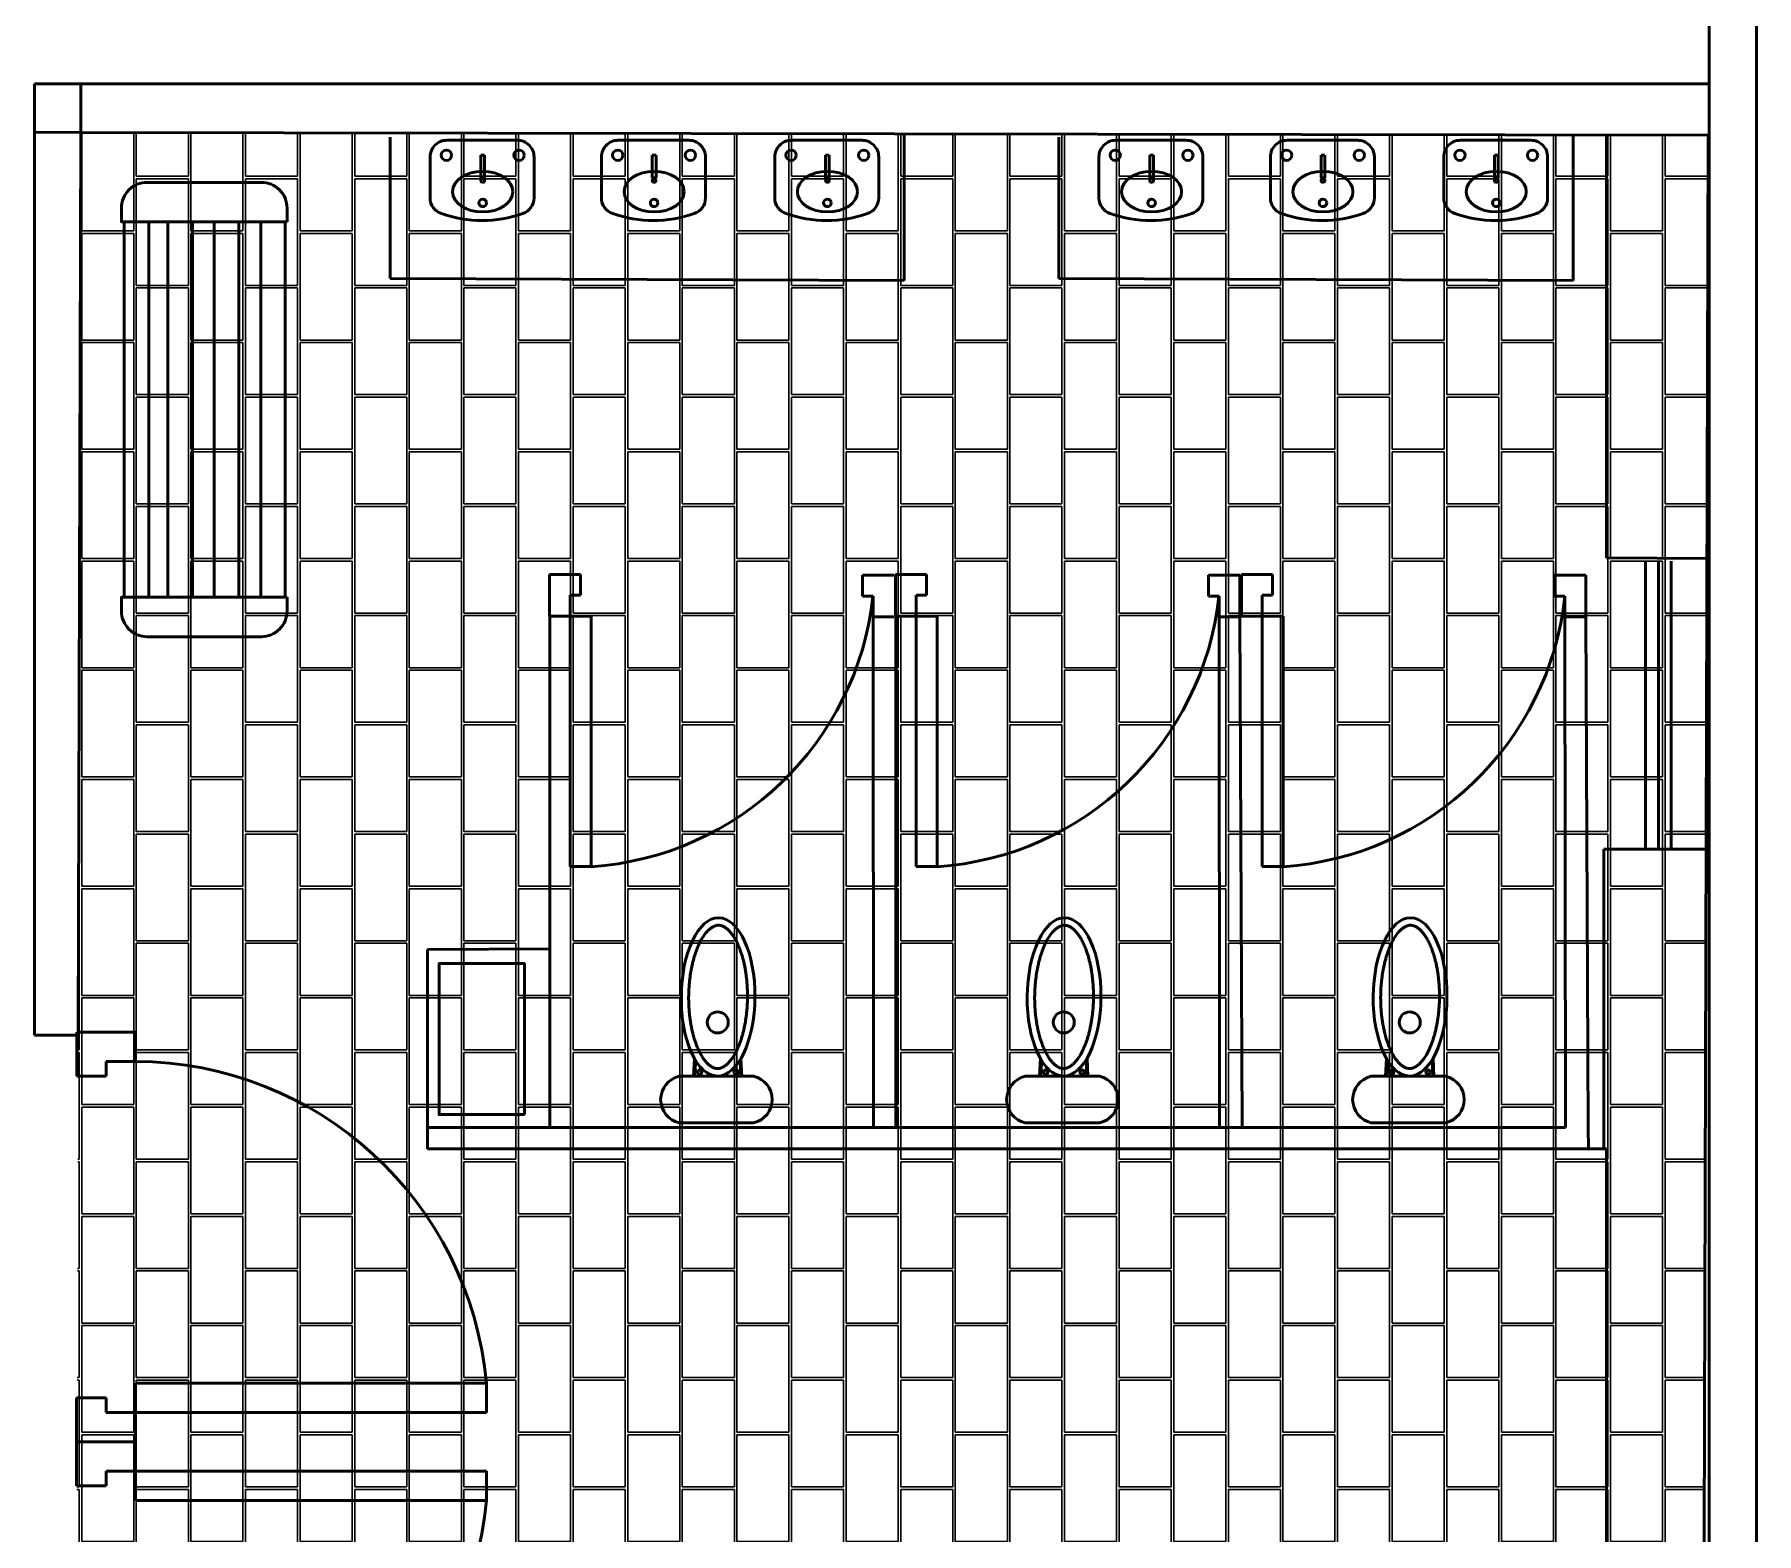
# Model space of a CAD drawing. Header units: feet. Extents: x 9 to 183943, y 42 to 62180.
# Drawn here: x 14552.2 to 14770, y 40736.2 to 40925.8 of the extents above; entities that cross this region are included whole.
import ezdxf

# ---------------------------------------------------------------- set-up
doc = ezdxf.new("R2010")
doc.units = ezdxf.units.FT
doc.header["$LTSCALE"] = 2.5
doc.header["$MEASUREMENT"] = 0
doc.layers.add('1', color=7, linetype='Continuous', lineweight=50)
doc.layers.add('3', color=7, linetype='Continuous', lineweight=30)

msp = doc.modelspace()

# ---------------------------------------------------------------- hatches: boundary and pattern name
at = {"layer": '3', "transparency": 33554500}
h = msp.add_hatch(dxfattribs=at)
h.set_pattern_fill('AR-B816C', color=18, scale=0.863182, angle=90)
h.set_pattern_definition([(90, (157811.894, 1408.6144), (-6.90545773, 6.90545773), [13.4872221, -0.3236933]), (90, (157811.5706, 1401.709), (-6.90545773, 6.90545773), [13.4872221, -0.3236933]), (180, (157811.894, 1408.6144), (-6.90545773, -6.90545773), [-7.22915106, 6.5817644]), (180, (157811.894, 1408.291), (-6.90545773, -6.90545773), [-7.22915106, 6.5817644])])
h.paths.add_polyline_path([(14762.99, 40602.96), (14557.17, 40603.3), (14558.07, 40913.36), (14763.9, 40913.01)])

# ---------------------------------------------------------------- linework, layer by layer
at = {"layer": '1'}
for p, q in [((14770, 41140.33), (14770, 40555.56)), ((14770, 41140.33), (14770, 40487)), ((14764, 41139.05), (14764, 40556.82)), ((14764, 40919.5), (14552.2, 40919.5)), ((14552.2, 40891.93), (14552.2, 40919.5)), ((14558.07, 40913.36), (14558.07, 40919.5)), ((14558.07, 40913.36), (14552.2, 40913.4)), ((14597.18, 40894.88), (14597.18, 40912.78)), ((14662.21, 40913.03), (14662.21, 40894.64)), ((14681.77, 40894.88), (14681.77, 40912.78)), ((14746.8, 40913.03), (14746.8, 40894.64)), ((14751.04, 40859.58), (14751.04, 40913.01)), ((14609.13, 40910.48), (14608.66, 40910.48)), ((14608.66, 40910.48), (14608.66, 40907.63)), ((14609.13, 40907.63), (14609.13, 40910.48)), ((14630.81, 40910.48), (14630.33, 40910.48)), ((14630.33, 40910.48), (14630.33, 40907.63)), ((14630.81, 40907.63), (14630.81, 40910.48)), ((14652.73, 40910.48), (14652.25, 40910.48)), ((14652.25, 40910.48), (14652.25, 40907.63)), ((14652.73, 40907.63), (14652.73, 40910.48)), ((14693.72, 40910.48), (14693.25, 40910.48)), ((14693.25, 40910.48), (14693.25, 40907.63)), ((14693.72, 40907.63), (14693.72, 40910.48)), ((14715.4, 40910.48), (14714.92, 40910.48)), ((14714.92, 40910.48), (14714.92, 40907.63)), ((14715.4, 40907.63), (14715.4, 40910.48)), ((14737.32, 40910.48), (14736.84, 40910.48)), ((14736.84, 40910.48), (14736.84, 40907.63)), ((14737.32, 40907.63), (14737.32, 40910.48)), ((14608.66, 40907.63), (14609.13, 40907.63)), ((14630.33, 40907.63), (14630.81, 40907.63)), ((14652.25, 40907.63), (14652.73, 40907.63)), ((14693.25, 40907.63), (14693.72, 40907.63)), ((14714.92, 40907.63), (14715.4, 40907.63)), ((14736.84, 40907.63), (14737.32, 40907.63)), ((14662.21, 40894.64), (14597.18, 40894.88)), ((14746.8, 40894.64), (14681.77, 40894.88)), ((14552.2, 40891.93), (14552.2, 40799.23)), ((14751.04, 40859.58), (14763.74, 40859.5)), ((14617.32, 40852.21), (14617.32, 40857.49)), ((14617.32, 40857.49), (14621.28, 40857.49)), ((14621.28, 40857.49), (14621.28, 40854.85)), ((14660.9, 40857.39), (14656.94, 40857.39)), ((14656.94, 40857.39), (14656.94, 40854.75)), ((14661.08, 40852.21), (14661.08, 40857.49)), ((14661.08, 40857.49), (14665.04, 40857.49)), ((14665.04, 40857.49), (14665.04, 40854.85)), ((14704.66, 40857.39), (14700.7, 40857.39)), ((14700.7, 40857.39), (14700.7, 40854.75)), ((14704.66, 40852.11), (14704.66, 40857.39)), ((14704.84, 40852.21), (14704.84, 40857.49)), ((14704.84, 40857.49), (14708.8, 40857.49)), ((14708.8, 40857.49), (14708.8, 40854.85)), ((14748.41, 40857.39), (14744.45, 40857.39)), ((14744.45, 40857.39), (14744.45, 40854.75)), ((14748.41, 40852.11), (14748.41, 40857.39)), ((14755.95, 40822.75), (14755.95, 40859.15)), ((14757.58, 40822.75), (14757.58, 40859.15)), ((14759.2, 40822.75), (14759.2, 40859.15)), ((14621.28, 40854.85), (14619.96, 40854.85)), ((14619.96, 40854.85), (14619.96, 40852.21)), ((14656.94, 40854.75), (14658.26, 40854.75)), ((14658.26, 40854.75), (14658.26, 40852.11)), ((14665.04, 40854.85), (14663.72, 40854.85)), ((14663.72, 40854.85), (14663.72, 40852.21)), ((14700.7, 40854.75), (14702.02, 40854.75)), ((14702.02, 40854.75), (14702.02, 40852.11)), ((14708.8, 40854.85), (14707.48, 40854.85)), ((14707.48, 40854.85), (14707.48, 40852.21)), ((14744.45, 40854.75), (14745.77, 40854.75)), ((14745.77, 40854.75), (14745.77, 40852.11)), ((14619.96, 40852.21), (14617.32, 40852.21)), ((14617.39, 40852.21), (14617.39, 40787.54)), ((14619.96, 40820.53), (14619.96, 40852.21)), ((14619.96, 40852.21), (14622.6, 40852.21)), ((14622.6, 40852.21), (14622.6, 40820.53)), ((14658.3, 40787.54), (14658.26, 40852.11)), ((14658.26, 40852.11), (14658.26, 40852.11)), ((14658.26, 40852.11), (14660.9, 40852.11)), ((14663.72, 40852.21), (14661.08, 40852.21)), ((14661.15, 40852.21), (14661.15, 40787.54)), ((14663.72, 40820.53), (14663.72, 40852.21)), ((14663.72, 40852.21), (14666.36, 40852.21)), ((14666.36, 40852.21), (14666.36, 40820.53)), ((14702.06, 40787.54), (14702.02, 40852.11)), ((14702.02, 40852.11), (14702.02, 40852.11)), ((14702.02, 40852.11), (14704.66, 40852.11)), ((14704.66, 40852.11), (14704.95, 40787.54)), ((14707.48, 40852.21), (14704.84, 40852.21)), ((14707.48, 40820.53), (14707.48, 40852.21)), ((14707.48, 40852.21), (14710.12, 40852.21)), ((14710.12, 40852.21), (14710.12, 40820.53)), ((14745.82, 40787.54), (14745.77, 40852.11)), ((14745.77, 40852.11), (14745.77, 40852.11)), ((14745.77, 40852.11), (14748.41, 40852.11)), ((14748.41, 40852.11), (14748.71, 40787.54)), ((14763.63, 40822.75), (14750.7, 40822.75)), ((14750.7, 40822.75), (14750.7, 40784.86)), ((14622.6, 40820.53), (14619.96, 40820.53)), ((14666.36, 40820.53), (14663.72, 40820.53)), ((14710.12, 40820.53), (14707.48, 40820.53)), ((14617.39, 40810.15), (14601.93, 40810.07)), ((14601.93, 40810.07), (14601.93, 40787.54)), ((14552.2, 40799.23), (14557.42, 40799.22)), ((14564.97, 40799.59), (14557.57, 40799.59)), ((14557.57, 40799.59), (14557.57, 40794.04)), ((14564.97, 40795.89), (14564.97, 40799.59)), ((14635.56, 40794.02), (14635.69, 40796.26)), ((14641.65, 40794), (14641.56, 40796.26)), ((14679.32, 40794.02), (14679.45, 40796.26)), ((14685.41, 40794), (14685.32, 40796.26)), ((14723.08, 40794.02), (14723.21, 40796.26)), ((14729.17, 40794), (14729.08, 40796.26)), ((14557.57, 40794.04), (14561.27, 40794.04)), ((14561.27, 40794.04), (14561.27, 40795.89)), ((14561.27, 40795.89), (14564.97, 40795.89)), ((14564.97, 40795.89), (14564.97, 40795.89)), ((14635.68, 40794.02), (14635.85, 40796.02)), ((14641.54, 40794), (14641.45, 40796.02)), ((14679.44, 40794.02), (14679.61, 40796.02)), ((14685.29, 40794), (14685.2, 40796.02)), ((14723.2, 40794.02), (14723.37, 40796.02)), ((14729.05, 40794), (14728.96, 40796.02)), ((14601.93, 40787.54), (14659.73, 40787.54)), ((14601.93, 40784.86), (14601.93, 40787.54)), ((14704.9, 40787.54), (14659.73, 40787.54)), ((14704.9, 40787.54), (14745.82, 40787.54)), ((14748.73, 40784.86), (14748.71, 40787.54)), ((14659.76, 40784.86), (14601.93, 40784.86)), ((14704.97, 40784.86), (14659.76, 40784.86)), ((14704.97, 40784.86), (14748.73, 40784.86)), ((14748.73, 40784.86), (14751.04, 40784.86)), ((14751.04, 40747.88), (14751.04, 40784.86)), ((14564.97, 40755.2), (14609.36, 40755.2)), ((14564.97, 40751.5), (14564.97, 40755.2)), ((14609.36, 40755.2), (14609.36, 40751.5)), ((14557.53, 40747.61), (14557.53, 40753.35)), ((14557.53, 40753.35), (14561.27, 40753.35)), ((14561.27, 40753.35), (14561.27, 40751.5)), ((14561.27, 40751.5), (14564.97, 40751.5)), ((14609.36, 40751.5), (14564.97, 40751.5)), ((14564.97, 40751.5), (14564.97, 40747.8)), ((14751.04, 40748.4), (14751.04, 40711.43)), ((14557.53, 40747.97), (14557.53, 40742.25)), ((14564.97, 40747.8), (14557.53, 40747.8)), ((14564.97, 40747.8), (14557.53, 40747.8)), ((14564.97, 40744.1), (14564.97, 40747.8)), ((14561.27, 40742.25), (14561.27, 40744.1)), ((14561.27, 40744.1), (14564.97, 40744.1)), ((14609.36, 40744.1), (14564.97, 40744.1)), ((14564.97, 40744.1), (14564.97, 40740.4)), ((14609.36, 40740.4), (14609.36, 40744.1)), ((14557.53, 40742.25), (14561.27, 40742.25)), ((14564.97, 40740.4), (14609.36, 40740.4))]:
    msp.add_line(p, q, dxfattribs=at)
msp.add_lwpolyline([(14557.44, 40701.56), (14557.17, 40603.3), (14762.99, 40602.96), (14763.9, 40913.01), (14558.07, 40913.36), (14557.74, 40799.59)], dxfattribs=at)
for points in [[(14604.35, 40912.38), (14613.28, 40912.38, -0.414214), (14615.39, 40910.27), (14615.39, 40905.1, -0.320465), (14613.96, 40903.1, -0.166667), (14603.67, 40903.1, -0.320465), (14602.24, 40905.1), (14602.24, 40910.27, -0.414214)], [(14626.03, 40912.38), (14634.95, 40912.38, -0.414214), (14637.07, 40910.27), (14637.07, 40905.1, -0.320465), (14635.64, 40903.1, -0.166667), (14625.34, 40903.1, -0.320465), (14623.91, 40905.1), (14623.91, 40910.27, -0.414214)], [(14647.95, 40912.38), (14656.87, 40912.38, -0.414214), (14658.98, 40910.27), (14658.98, 40905.1, -0.320465), (14657.56, 40903.1, -0.166667), (14647.26, 40903.1, -0.320465), (14645.83, 40905.1), (14645.83, 40910.27, -0.414214)], [(14688.94, 40912.38), (14697.87, 40912.38, -0.414214), (14699.98, 40910.27), (14699.98, 40905.1, -0.320465), (14698.56, 40903.1, -0.166667), (14688.26, 40903.1, -0.320465), (14686.83, 40905.1), (14686.83, 40910.27, -0.414214)], [(14710.62, 40912.38), (14719.55, 40912.38, -0.414214), (14721.66, 40910.27), (14721.66, 40905.1, -0.320465), (14720.23, 40903.1, -0.166667), (14709.93, 40903.1, -0.320465), (14708.51, 40905.1), (14708.51, 40910.27, -0.414214)], [(14732.54, 40912.38), (14741.46, 40912.38, -0.414214), (14743.58, 40910.27), (14743.58, 40905.1, -0.320465), (14742.15, 40903.1, -0.166667), (14731.85, 40903.1, -0.320465), (14730.43, 40905.1), (14730.43, 40910.27, -0.414214)], [(14584.15, 40902.08), (14584.15, 40903.81, 0.414214), (14580.9, 40907.06), (14566.45, 40907.06, 0.414214), (14563.2, 40903.81), (14563.2, 40902.08)], [(14584.15, 40854.59), (14584.15, 40852.86, -0.414214), (14580.9, 40849.61), (14566.45, 40849.61, -0.414214), (14563.2, 40852.86), (14563.2, 40854.59)]]:
    msp.add_lwpolyline(points, format="xyb", close=True, dxfattribs=at)
for points in [[(14566.67, 40902.08), (14566.67, 40854.59), (14563.56, 40854.59), (14563.56, 40902.08)], [(14572.19, 40902.08), (14572.19, 40854.59), (14569.08, 40854.59), (14569.08, 40902.08)], [(14578.06, 40902.08), (14578.06, 40854.59), (14574.95, 40854.59), (14574.95, 40902.08)], [(14583.93, 40902.08), (14583.93, 40854.59), (14580.82, 40854.59), (14580.82, 40902.08)], [(14614.17, 40789.18), (14614.17, 40808.27), (14603.37, 40808.27), (14603.37, 40789.18)]]:
    msp.add_lwpolyline(points, close=True, dxfattribs=at)
for points in [[(14643.16, 40794.02), (14633.75, 40794.02, 0.8), (14633.75, 40788.14), (14643.16, 40788.14, 0.8), (14643.16, 40794.02)], [(14686.92, 40794.02), (14677.51, 40794.02, 0.8), (14677.51, 40788.14), (14686.92, 40788.14, 0.8), (14686.92, 40794.02)], [(14730.68, 40794.02), (14721.27, 40794.02, 0.8), (14721.27, 40788.14), (14730.68, 40788.14, 0.8), (14730.68, 40794.02)]]:
    msp.add_lwpolyline(points, format="xyb", dxfattribs=at)
for centre, radius in [((14604.3, 40910.48), 0.653), ((14613.49, 40910.48), 0.653), ((14625.97, 40910.48), 0.653), ((14635.16, 40910.48), 0.653), ((14647.89, 40910.48), 0.653), ((14657.08, 40910.48), 0.653), ((14688.89, 40910.48), 0.653), ((14698.08, 40910.48), 0.653), ((14710.57, 40910.48), 0.653), ((14719.76, 40910.48), 0.653), ((14732.49, 40910.48), 0.653), ((14741.67, 40910.48), 0.653), ((14608.89, 40907.31), 0.238), ((14630.57, 40907.31), 0.238), ((14652.49, 40907.31), 0.238), ((14693.49, 40907.31), 0.238), ((14715.16, 40907.31), 0.238), ((14737.08, 40907.31), 0.238), ((14608.89, 40904.46), 0.475), ((14630.57, 40904.46), 0.475), ((14652.49, 40904.46), 0.475), ((14693.49, 40904.46), 0.475), ((14715.16, 40904.46), 0.475), ((14737.08, 40904.46), 0.475), ((14638.62, 40800.84), 1.33), ((14682.38, 40800.84), 1.33), ((14726.14, 40800.84), 1.33), ((14636.35, 40794.56), 0.27), ((14640.94, 40794.56), 0.27), ((14680.1, 40794.56), 0.27), ((14684.7, 40794.56), 0.27), ((14723.86, 40794.56), 0.27), ((14728.45, 40794.56), 0.27)]:
    msp.add_circle(centre, radius, dxfattribs=at)
for centre, radius, start, end in [((14620.06, 40858.85), 38.41, 273.7844, 353.8727), ((14663.82, 40858.85), 38.41, 273.7844, 353.8727), ((14707.58, 40858.85), 38.41, 273.7844, 353.8727), ((14564.85, 40751.21), 44.69, 5.1254, 89.8537), ((14564.85, 40744.39), 44.69, 270.1463, 354.8746)]:
    msp.add_arc(centre, radius, start, end, dxfattribs=at)
at = {"layer": '1', "extrusion": (0, 0, -1)}
for centre, major_axis, ratio in [((14608.89, 40905.88), (3.8, 0), 0.675676), ((14630.57, 40905.88), (3.8, 0), 0.675676), ((14652.49, 40905.88), (3.8, 0), 0.675676), ((14693.49, 40905.88), (3.8, 0), 0.675676), ((14715.16, 40905.88), (3.8, 0), 0.675676), ((14737.08, 40905.88), (3.8, 0), 0.675676), ((14638.66, 40804.06), (0.08, 10.01), 0.466124), ((14682.42, 40804.06), (0.08, 10.01), 0.466124), ((14726.18, 40804.06), (0.08, 10.01), 0.466124)]:
    msp.add_ellipse(centre, major_axis=major_axis, ratio=ratio, dxfattribs=at)
at = {"layer": '1'}
for points in [[(14638.73, 40813.12), (14638.76, 40813.12), (14638.79, 40813.12), (14638.84, 40813.12), (14638.87, 40813.11), (14638.92, 40813.11), (14638.95, 40813.1), (14639, 40813.09), (14639.03, 40813.08), (14639.09, 40813.07), (14639.12, 40813.06), (14639.17, 40813.04), (14639.2, 40813.03), (14639.26, 40813.01), (14639.29, 40812.99), (14639.35, 40812.96), (14639.38, 40812.95), (14639.44, 40812.92), (14639.47, 40812.9), (14639.54, 40812.86), (14639.57, 40812.84), (14639.63, 40812.79), (14639.67, 40812.77), (14639.73, 40812.72), (14639.76, 40812.69), (14639.83, 40812.64), (14639.86, 40812.61), (14639.93, 40812.55), (14639.97, 40812.52), (14640.03, 40812.45), (14640.07, 40812.41), (14640.13, 40812.34), (14640.17, 40812.3), (14640.25, 40812.21), (14640.3, 40812.15), (14640.39, 40812.03), (14640.44, 40811.97), (14640.53, 40811.83), (14640.58, 40811.77), (14640.67, 40811.62), (14640.72, 40811.55), (14640.81, 40811.39), (14640.86, 40811.31), (14640.95, 40811.15), (14640.99, 40811.06), (14641.08, 40810.89), (14641.12, 40810.8), (14641.2, 40810.62), (14641.24, 40810.52), (14641.32, 40810.33), (14641.36, 40810.23), (14641.44, 40810.03), (14641.48, 40809.93), (14641.56, 40809.68), (14641.61, 40809.53), (14641.71, 40809.23), (14641.75, 40809.08), (14641.84, 40808.76), (14641.88, 40808.6), (14641.95, 40808.27), (14641.99, 40808.11), (14642.06, 40807.77), (14642.09, 40807.6), (14642.15, 40807.25), (14642.17, 40807.08), (14642.22, 40806.73), (14642.25, 40806.55), (14642.28, 40806.19), (14642.3, 40806), (14642.33, 40805.64), (14642.34, 40805.45), (14642.36, 40805.08), (14642.37, 40804.9), (14642.38, 40804.53), (14642.38, 40804.34), (14642.38, 40803.97), (14642.38, 40803.78), (14642.37, 40803.41), (14642.36, 40803.22), (14642.34, 40802.85), (14642.33, 40802.67), (14642.3, 40802.3), (14642.28, 40802.12), (14642.24, 40801.76), (14642.21, 40801.58), (14642.16, 40801.22), (14642.14, 40801.04), (14642.08, 40800.7), (14642.04, 40800.52), (14641.97, 40800.18), (14641.94, 40800.01), (14641.86, 40799.68), (14641.82, 40799.52), (14641.73, 40799.2), (14641.69, 40799.05), (14641.59, 40798.74), (14641.54, 40798.59), (14641.44, 40798.3), (14641.39, 40798.16), (14641.28, 40797.88), (14641.22, 40797.75), (14641.11, 40797.49), (14641.05, 40797.36), (14640.93, 40797.12), (14640.87, 40797), (14640.75, 40796.79), (14640.7, 40796.7), (14640.59, 40796.53), (14640.54, 40796.44), (14640.43, 40796.28), (14640.38, 40796.21), (14640.27, 40796.06), (14640.21, 40795.99), (14640.1, 40795.86), (14640.04, 40795.8), (14639.94, 40795.69), (14639.9, 40795.65), (14639.81, 40795.56), (14639.77, 40795.52), (14639.68, 40795.45), (14639.63, 40795.41), (14639.55, 40795.35), (14639.5, 40795.32), (14639.42, 40795.26), (14639.38, 40795.24), (14639.3, 40795.19), (14639.27, 40795.18), (14639.2, 40795.14), (14639.17, 40795.13), (14639.1, 40795.1), (14639.07, 40795.09), (14639.01, 40795.07), (14638.98, 40795.06), (14638.91, 40795.04), (14638.88, 40795.03), (14638.82, 40795.02), (14638.79, 40795.01), (14638.73, 40795.01), (14638.7, 40795), (14638.65, 40795), (14638.62, 40795), (14638.56, 40795), (14638.53, 40795), (14638.47, 40795.01), (14638.44, 40795.01), (14638.38, 40795.02), (14638.35, 40795.02), (14638.29, 40795.04), (14638.26, 40795.04), (14638.2, 40795.06), (14638.17, 40795.07), (14638.11, 40795.1), (14638.07, 40795.11), (14638.01, 40795.14), (14637.98, 40795.15), (14637.91, 40795.19), (14637.88, 40795.21), (14637.81, 40795.25), (14637.77, 40795.27), (14637.7, 40795.32), (14637.67, 40795.34), (14637.6, 40795.4), (14637.56, 40795.42), (14637.49, 40795.48), (14637.45, 40795.52), (14637.38, 40795.58), (14637.34, 40795.62), (14637.27, 40795.69), (14637.23, 40795.73), (14637.16, 40795.81), (14637.12, 40795.85), (14637.05, 40795.94), (14637.01, 40795.99), (14636.94, 40796.08), (14636.9, 40796.13), (14636.81, 40796.25), (14636.76, 40796.32), (14636.66, 40796.48), (14636.62, 40796.55), (14636.52, 40796.72), (14636.47, 40796.8), (14636.37, 40796.98), (14636.33, 40797.07), (14636.23, 40797.26), (14636.19, 40797.35), (14636.1, 40797.55), (14636.06, 40797.65), (14635.97, 40797.86), (14635.93, 40797.97), (14635.85, 40798.19), (14635.81, 40798.3), (14635.73, 40798.53), (14635.69, 40798.64), (14635.62, 40798.88), (14635.59, 40799), (14635.52, 40799.24), (14635.49, 40799.37), (14635.41, 40799.66), (14635.37, 40799.84), (14635.3, 40800.19), (14635.26, 40800.38), (14635.2, 40800.74), (14635.17, 40800.93), (14635.11, 40801.31), (14635.09, 40801.5), (14635.04, 40801.88), (14635.03, 40802.08), (14634.99, 40802.47), (14634.98, 40802.66), (14634.96, 40803.06), (14634.95, 40803.26), (14634.94, 40803.65), (14634.94, 40803.85), (14634.94, 40804.25), (14634.95, 40804.45), (14634.96, 40804.85), (14634.97, 40805.04), (14635, 40805.44), (14635.01, 40805.64), (14635.05, 40806.03), (14635.07, 40806.22), (14635.12, 40806.61), (14635.14, 40806.8), (14635.2, 40807.17), (14635.24, 40807.36), (14635.3, 40807.73), (14635.34, 40807.91), (14635.42, 40808.26), (14635.46, 40808.44), (14635.55, 40808.78), (14635.6, 40808.95), (14635.7, 40809.28), (14635.75, 40809.44), (14635.86, 40809.76), (14635.91, 40809.91), (14636.03, 40810.21), (14636.09, 40810.35), (14636.21, 40810.63), (14636.28, 40810.77), (14636.39, 40811), (14636.45, 40811.1), (14636.55, 40811.3), (14636.61, 40811.4), (14636.72, 40811.58), (14636.78, 40811.67), (14636.89, 40811.83), (14636.95, 40811.91), (14637.06, 40812.07), (14637.12, 40812.14), (14637.22, 40812.26), (14637.27, 40812.31), (14637.37, 40812.41), (14637.41, 40812.46), (14637.51, 40812.55), (14637.55, 40812.59), (14637.64, 40812.67), (14637.69, 40812.71), (14637.78, 40812.78), (14637.82, 40812.81), (14637.9, 40812.86), (14637.94, 40812.88), (14638.01, 40812.92), (14638.05, 40812.94), (14638.12, 40812.98), (14638.15, 40812.99), (14638.22, 40813.02), (14638.25, 40813.03), (14638.32, 40813.06), (14638.35, 40813.07), (14638.41, 40813.08), (14638.44, 40813.09), (14638.51, 40813.1), (14638.54, 40813.11), (14638.6, 40813.12), (14638.63, 40813.12), (14638.68, 40813.12), (14638.71, 40813.12), (14638.73, 40813.12)], [(14682.49, 40813.12), (14682.52, 40813.12), (14682.55, 40813.12), (14682.6, 40813.12), (14682.63, 40813.11), (14682.68, 40813.11), (14682.71, 40813.1), (14682.76, 40813.09), (14682.79, 40813.08), (14682.85, 40813.07), (14682.88, 40813.06), (14682.93, 40813.04), (14682.96, 40813.03), (14683.02, 40813.01), (14683.05, 40812.99), (14683.11, 40812.96), (14683.14, 40812.95), (14683.2, 40812.92), (14683.23, 40812.9), (14683.3, 40812.86), (14683.33, 40812.84), (14683.39, 40812.79), (14683.43, 40812.77), (14683.49, 40812.72), (14683.52, 40812.69), (14683.59, 40812.64), (14683.62, 40812.61), (14683.69, 40812.55), (14683.72, 40812.52), (14683.79, 40812.45), (14683.83, 40812.41), (14683.89, 40812.34), (14683.93, 40812.3), (14684.01, 40812.21), (14684.06, 40812.15), (14684.15, 40812.03), (14684.2, 40811.97), (14684.29, 40811.83), (14684.34, 40811.77), (14684.43, 40811.62), (14684.48, 40811.55), (14684.57, 40811.39), (14684.62, 40811.31), (14684.7, 40811.15), (14684.75, 40811.06), (14684.83, 40810.89), (14684.88, 40810.8), (14684.96, 40810.62), (14685, 40810.52), (14685.08, 40810.33), (14685.12, 40810.23), (14685.2, 40810.03), (14685.24, 40809.93), (14685.32, 40809.68), (14685.37, 40809.53), (14685.47, 40809.23), (14685.51, 40809.08), (14685.59, 40808.76), (14685.64, 40808.6), (14685.71, 40808.27), (14685.75, 40808.11), (14685.82, 40807.77), (14685.85, 40807.6), (14685.91, 40807.25), (14685.93, 40807.08), (14685.98, 40806.73), (14686, 40806.55), (14686.04, 40806.19), (14686.06, 40806), (14686.09, 40805.64), (14686.1, 40805.45), (14686.12, 40805.08), (14686.13, 40804.9), (14686.14, 40804.53), (14686.14, 40804.34), (14686.14, 40803.97), (14686.14, 40803.78), (14686.13, 40803.41), (14686.12, 40803.22), (14686.1, 40802.85), (14686.09, 40802.67), (14686.05, 40802.3), (14686.04, 40802.12), (14686, 40801.76), (14685.97, 40801.58), (14685.92, 40801.22), (14685.89, 40801.04), (14685.83, 40800.7), (14685.8, 40800.52), (14685.73, 40800.18), (14685.7, 40800.01), (14685.62, 40799.68), (14685.58, 40799.52), (14685.49, 40799.2), (14685.45, 40799.05), (14685.35, 40798.74), (14685.3, 40798.59), (14685.2, 40798.3), (14685.15, 40798.16), (14685.04, 40797.88), (14684.98, 40797.75), (14684.87, 40797.49), (14684.81, 40797.36), (14684.69, 40797.12), (14684.63, 40797), (14684.51, 40796.79), (14684.46, 40796.7), (14684.35, 40796.53), (14684.3, 40796.44), (14684.19, 40796.28), (14684.13, 40796.21), (14684.02, 40796.06), (14683.97, 40795.99), (14683.86, 40795.86), (14683.8, 40795.8), (14683.7, 40795.69), (14683.66, 40795.65), (14683.57, 40795.56), (14683.52, 40795.52), (14683.44, 40795.45), (14683.39, 40795.41), (14683.31, 40795.35), (14683.26, 40795.32), (14683.18, 40795.26), (14683.14, 40795.24), (14683.06, 40795.19), (14683.03, 40795.18), (14682.96, 40795.14), (14682.93, 40795.13), (14682.86, 40795.1), (14682.83, 40795.09), (14682.77, 40795.07), (14682.74, 40795.06), (14682.67, 40795.04), (14682.64, 40795.03), (14682.58, 40795.02), (14682.55, 40795.01), (14682.49, 40795.01), (14682.46, 40795), (14682.41, 40795), (14682.38, 40795), (14682.32, 40795), (14682.29, 40795), (14682.23, 40795.01), (14682.2, 40795.01), (14682.14, 40795.02), (14682.11, 40795.02), (14682.05, 40795.04), (14682.02, 40795.04), (14681.96, 40795.06), (14681.93, 40795.07), (14681.87, 40795.1), (14681.83, 40795.11), (14681.77, 40795.14), (14681.74, 40795.15), (14681.67, 40795.19), (14681.64, 40795.21), (14681.57, 40795.25), (14681.53, 40795.27), (14681.46, 40795.32), (14681.43, 40795.34), (14681.36, 40795.4), (14681.32, 40795.42), (14681.25, 40795.48), (14681.21, 40795.52), (14681.14, 40795.58), (14681.1, 40795.62), (14681.03, 40795.69), (14680.99, 40795.73), (14680.92, 40795.81), (14680.88, 40795.85), (14680.81, 40795.94), (14680.77, 40795.99), (14680.7, 40796.08), (14680.66, 40796.13), (14680.57, 40796.25), (14680.52, 40796.32), (14680.42, 40796.48), (14680.37, 40796.55), (14680.28, 40796.72), (14680.23, 40796.8), (14680.13, 40796.98), (14680.09, 40797.07), (14679.99, 40797.26), (14679.95, 40797.35), (14679.86, 40797.55), (14679.82, 40797.65), (14679.73, 40797.86), (14679.69, 40797.97), (14679.61, 40798.19), (14679.57, 40798.3), (14679.49, 40798.53), (14679.45, 40798.64), (14679.38, 40798.88), (14679.35, 40799), (14679.28, 40799.24), (14679.25, 40799.37), (14679.17, 40799.66), (14679.13, 40799.84), (14679.06, 40800.19), (14679.02, 40800.38), (14678.96, 40800.74), (14678.93, 40800.93), (14678.87, 40801.31), (14678.85, 40801.5), (14678.8, 40801.88), (14678.78, 40802.08), (14678.75, 40802.47), (14678.74, 40802.66), (14678.72, 40803.06), (14678.71, 40803.26), (14678.7, 40803.65), (14678.7, 40803.85), (14678.7, 40804.25), (14678.71, 40804.45), (14678.72, 40804.85), (14678.73, 40805.04), (14678.76, 40805.44), (14678.77, 40805.64), (14678.81, 40806.03), (14678.83, 40806.22), (14678.88, 40806.61), (14678.9, 40806.8), (14678.96, 40807.17), (14678.99, 40807.36), (14679.06, 40807.73), (14679.1, 40807.91), (14679.18, 40808.26), (14679.22, 40808.44), (14679.31, 40808.78), (14679.36, 40808.95), (14679.46, 40809.28), (14679.51, 40809.44), (14679.62, 40809.76), (14679.67, 40809.91), (14679.79, 40810.21), (14679.85, 40810.35), (14679.97, 40810.63), (14680.03, 40810.77), (14680.15, 40811), (14680.2, 40811.1), (14680.31, 40811.3), (14680.37, 40811.4), (14680.48, 40811.58), (14680.54, 40811.67), (14680.65, 40811.83), (14680.71, 40811.91), (14680.82, 40812.07), (14680.88, 40812.14), (14680.98, 40812.26), (14681.03, 40812.31), (14681.12, 40812.41), (14681.17, 40812.46), (14681.26, 40812.55), (14681.31, 40812.59), (14681.4, 40812.67), (14681.45, 40812.71), (14681.54, 40812.78), (14681.58, 40812.81), (14681.66, 40812.86), (14681.7, 40812.88), (14681.77, 40812.92), (14681.81, 40812.94), (14681.88, 40812.98), (14681.91, 40812.99), (14681.98, 40813.02), (14682.01, 40813.03), (14682.08, 40813.06), (14682.11, 40813.07), (14682.17, 40813.08), (14682.2, 40813.09), (14682.26, 40813.1), (14682.3, 40813.11), (14682.36, 40813.12), (14682.39, 40813.12), (14682.44, 40813.12), (14682.47, 40813.12), (14682.49, 40813.12)], [(14726.25, 40813.12), (14726.28, 40813.12), (14726.3, 40813.12), (14726.36, 40813.12), (14726.39, 40813.11), (14726.44, 40813.11), (14726.47, 40813.1), (14726.52, 40813.09), (14726.55, 40813.08), (14726.61, 40813.07), (14726.63, 40813.06), (14726.69, 40813.04), (14726.72, 40813.03), (14726.78, 40813.01), (14726.81, 40812.99), (14726.87, 40812.96), (14726.9, 40812.95), (14726.96, 40812.92), (14726.99, 40812.9), (14727.06, 40812.86), (14727.09, 40812.84), (14727.15, 40812.79), (14727.18, 40812.77), (14727.25, 40812.72), (14727.28, 40812.69), (14727.35, 40812.64), (14727.38, 40812.61), (14727.45, 40812.55), (14727.48, 40812.52), (14727.55, 40812.45), (14727.59, 40812.41), (14727.65, 40812.34), (14727.69, 40812.3), (14727.77, 40812.21), (14727.82, 40812.15), (14727.91, 40812.03), (14727.96, 40811.97), (14728.05, 40811.83), (14728.1, 40811.77), (14728.19, 40811.62), (14728.24, 40811.55), (14728.33, 40811.39), (14728.37, 40811.31), (14728.46, 40811.15), (14728.51, 40811.06), (14728.59, 40810.89), (14728.64, 40810.8), (14728.72, 40810.62), (14728.76, 40810.52), (14728.84, 40810.33), (14728.88, 40810.23), (14728.96, 40810.03), (14729, 40809.93), (14729.08, 40809.68), (14729.13, 40809.53), (14729.22, 40809.23), (14729.27, 40809.08), (14729.35, 40808.76), (14729.39, 40808.6), (14729.47, 40808.27), (14729.51, 40808.11), (14729.57, 40807.77), (14729.61, 40807.6), (14729.67, 40807.25), (14729.69, 40807.08), (14729.74, 40806.73), (14729.76, 40806.55), (14729.8, 40806.19), (14729.82, 40806), (14729.85, 40805.64), (14729.86, 40805.45), (14729.88, 40805.08), (14729.89, 40804.9), (14729.9, 40804.53), (14729.9, 40804.34), (14729.9, 40803.97), (14729.9, 40803.78), (14729.89, 40803.41), (14729.88, 40803.22), (14729.86, 40802.85), (14729.84, 40802.67), (14729.81, 40802.3), (14729.8, 40802.12), (14729.75, 40801.76), (14729.73, 40801.58), (14729.68, 40801.22), (14729.65, 40801.04), (14729.59, 40800.7), (14729.56, 40800.52), (14729.49, 40800.18), (14729.46, 40800.01), (14729.38, 40799.68), (14729.34, 40799.52), (14729.25, 40799.2), (14729.2, 40799.05), (14729.11, 40798.74), (14729.06, 40798.59), (14728.96, 40798.3), (14728.91, 40798.16), (14728.8, 40797.88), (14728.74, 40797.75), (14728.63, 40797.49), (14728.57, 40797.36), (14728.45, 40797.12), (14728.39, 40797), (14728.27, 40796.79), (14728.22, 40796.7), (14728.11, 40796.53), (14728.06, 40796.44), (14727.95, 40796.28), (14727.89, 40796.21), (14727.78, 40796.06), (14727.73, 40795.99), (14727.62, 40795.86), (14727.56, 40795.8), (14727.46, 40795.69), (14727.42, 40795.65), (14727.33, 40795.56), (14727.28, 40795.52), (14727.2, 40795.45), (14727.15, 40795.41), (14727.07, 40795.35), (14727.02, 40795.32), (14726.94, 40795.26), (14726.9, 40795.24), (14726.82, 40795.19), (14726.79, 40795.18), (14726.72, 40795.14), (14726.69, 40795.13), (14726.62, 40795.1), (14726.59, 40795.09), (14726.53, 40795.07), (14726.49, 40795.06), (14726.43, 40795.04), (14726.4, 40795.03), (14726.34, 40795.02), (14726.31, 40795.01), (14726.25, 40795.01), (14726.22, 40795), (14726.16, 40795), (14726.14, 40795), (14726.08, 40795), (14726.05, 40795), (14725.99, 40795.01), (14725.96, 40795.01), (14725.9, 40795.02), (14725.87, 40795.02), (14725.81, 40795.04), (14725.78, 40795.04), (14725.72, 40795.06), (14725.69, 40795.07), (14725.62, 40795.1), (14725.59, 40795.11), (14725.53, 40795.14), (14725.5, 40795.15), (14725.43, 40795.19), (14725.39, 40795.21), (14725.33, 40795.25), (14725.29, 40795.27), (14725.22, 40795.32), (14725.19, 40795.34), (14725.12, 40795.4), (14725.08, 40795.42), (14725.01, 40795.48), (14724.97, 40795.52), (14724.9, 40795.58), (14724.86, 40795.62), (14724.79, 40795.69), (14724.75, 40795.73), (14724.68, 40795.81), (14724.64, 40795.85), (14724.57, 40795.94), (14724.53, 40795.99), (14724.46, 40796.08), (14724.42, 40796.13), (14724.33, 40796.25), (14724.28, 40796.32), (14724.18, 40796.48), (14724.13, 40796.55), (14724.04, 40796.72), (14723.99, 40796.8), (14723.89, 40796.98), (14723.85, 40797.07), (14723.75, 40797.26), (14723.71, 40797.35), (14723.62, 40797.55), (14723.58, 40797.65), (14723.49, 40797.86), (14723.45, 40797.97), (14723.37, 40798.19), (14723.33, 40798.3), (14723.25, 40798.53), (14723.21, 40798.64), (14723.14, 40798.88), (14723.11, 40799), (14723.04, 40799.24), (14723.01, 40799.37), (14722.93, 40799.66), (14722.89, 40799.84), (14722.82, 40800.19), (14722.78, 40800.38), (14722.71, 40800.74), (14722.68, 40800.93), (14722.63, 40801.31), (14722.61, 40801.5), (14722.56, 40801.88), (14722.54, 40802.08), (14722.51, 40802.47), (14722.5, 40802.66), (14722.48, 40803.06), (14722.47, 40803.26), (14722.46, 40803.65), (14722.46, 40803.85), (14722.46, 40804.25), (14722.47, 40804.45), (14722.48, 40804.85), (14722.49, 40805.04), (14722.51, 40805.44), (14722.53, 40805.64), (14722.57, 40806.03), (14722.59, 40806.22), (14722.64, 40806.61), (14722.66, 40806.8), (14722.72, 40807.17), (14722.75, 40807.36), (14722.82, 40807.73), (14722.86, 40807.91), (14722.94, 40808.26), (14722.98, 40808.44), (14723.07, 40808.78), (14723.12, 40808.95), (14723.22, 40809.28), (14723.27, 40809.44), (14723.38, 40809.76), (14723.43, 40809.91), (14723.55, 40810.21), (14723.61, 40810.35), (14723.73, 40810.63), (14723.79, 40810.77), (14723.91, 40811), (14723.96, 40811.1), (14724.07, 40811.3), (14724.13, 40811.4), (14724.24, 40811.58), (14724.29, 40811.67), (14724.41, 40811.83), (14724.47, 40811.91), (14724.58, 40812.07), (14724.64, 40812.14), (14724.74, 40812.26), (14724.79, 40812.31), (14724.88, 40812.41), (14724.93, 40812.46), (14725.02, 40812.55), (14725.07, 40812.59), (14725.16, 40812.67), (14725.21, 40812.71), (14725.3, 40812.78), (14725.34, 40812.81), (14725.42, 40812.86), (14725.46, 40812.88), (14725.53, 40812.92), (14725.57, 40812.94), (14725.63, 40812.98), (14725.67, 40812.99), (14725.74, 40813.02), (14725.77, 40813.03), (14725.83, 40813.06), (14725.87, 40813.07), (14725.93, 40813.08), (14725.96, 40813.09), (14726.02, 40813.1), (14726.05, 40813.11), (14726.12, 40813.12), (14726.15, 40813.12), (14726.2, 40813.12), (14726.23, 40813.12), (14726.25, 40813.12)]]:
    msp.add_open_spline(points, degree=3, knots=[0, 0, 0, 0, 0.030496, 0.030496, 0.060992, 0.060992, 0.091488, 0.091488, 0.121985, 0.121985, 0.152481, 0.152481, 0.182977, 0.182977, 0.213473, 0.213473, 0.243969, 0.243969, 0.274465, 0.274465, 0.304961, 0.304961, 0.335457, 0.335457, 0.365954, 0.365954, 0.39645, 0.39645, 0.426946, 0.426946, 0.457442, 0.457442, 0.487938, 0.487938, 0.530636, 0.530636, 0.573334, 0.573334, 0.616032, 0.616032, 0.65873, 0.65873, 0.701429, 0.701429, 0.744127, 0.744127, 0.786825, 0.786825, 0.829523, 0.829523, 0.872221, 0.872221, 0.914919, 0.914919, 0.973376, 0.973376, 1.031832, 1.031832, 1.090289, 1.090289, 1.148746, 1.148746, 1.207203, 1.207203, 1.265659, 1.265659, 1.324116, 1.324116, 1.382573, 1.382573, 1.441029, 1.441029, 1.499486, 1.499486, 1.557943, 1.557943, 1.6164, 1.6164, 1.674856, 1.674856, 1.733313, 1.733313, 1.79177, 1.79177, 1.850227, 1.850227, 1.908683, 1.908683, 1.96714, 1.96714, 2.025597, 2.025597, 2.084053, 2.084053, 2.14251, 2.14251, 2.200967, 2.200967, 2.259424, 2.259424, 2.31788, 2.31788, 2.376337, 2.376337, 2.434794, 2.434794, 2.483607, 2.483607, 2.53242, 2.53242, 2.581233, 2.581233, 2.630046, 2.630046, 2.678859, 2.678859, 2.718578, 2.718578, 2.758297, 2.758297, 2.798017, 2.798017, 2.837736, 2.837736, 2.877456, 2.877456, 2.910603, 2.910603, 2.943751, 2.943751, 2.976898, 2.976898, 3.010046, 3.010046, 3.043194, 3.043194, 3.076341, 3.076341, 3.109489, 3.109489, 3.142636, 3.142636, 3.175784, 3.175784, 3.208931, 3.208931, 3.242079, 3.242079, 3.275226, 3.275226, 3.308374, 3.308374, 3.341521, 3.341521, 3.374669, 3.374669, 3.407817, 3.407817, 3.440964, 3.440964, 3.474112, 3.474112, 3.507259, 3.507259, 3.540407, 3.540407, 3.573554, 3.573554, 3.606702, 3.606702, 3.639849, 3.639849, 3.672997, 3.672997, 3.706144, 3.706144, 3.751834, 3.751834, 3.797523, 3.797523, 3.843213, 3.843213, 3.888902, 3.888902, 3.934592, 3.934592, 3.980281, 3.980281, 4.025971, 4.025971, 4.07166, 4.07166, 4.117349, 4.117349, 4.163039, 4.163039, 4.208728, 4.208728, 4.27117, 4.27117, 4.333612, 4.333612, 4.396053, 4.396053, 4.458495, 4.458495, 4.520937, 4.520937, 4.583378, 4.583378, 4.64582, 4.64582, 4.708262, 4.708262, 4.770703, 4.770703, 4.833145, 4.833145, 4.895587, 4.895587, 4.958028, 4.958028, 5.02047, 5.02047, 5.082912, 5.082912, 5.145353, 5.145353, 5.207795, 5.207795, 5.270237, 5.270237, 5.332678, 5.332678, 5.39512, 5.39512, 5.457562, 5.457562, 5.520003, 5.520003, 5.570866, 5.570866, 5.62173, 5.62173, 5.672593, 5.672593, 5.723456, 5.723456, 5.774319, 5.774319, 5.815745, 5.815745, 5.857172, 5.857172, 5.898598, 5.898598, 5.940024, 5.940024, 5.981451, 5.981451, 6.015627, 6.015627, 6.049803, 6.049803, 6.083979, 6.083979, 6.118156, 6.118156, 6.152332, 6.152332, 6.186508, 6.186508, 6.220684, 6.220684, 6.25486, 6.25486, 6.283185, 6.283185, 6.283185, 6.283185], dxfattribs=at)

doc.saveas('drawing.dxf')
